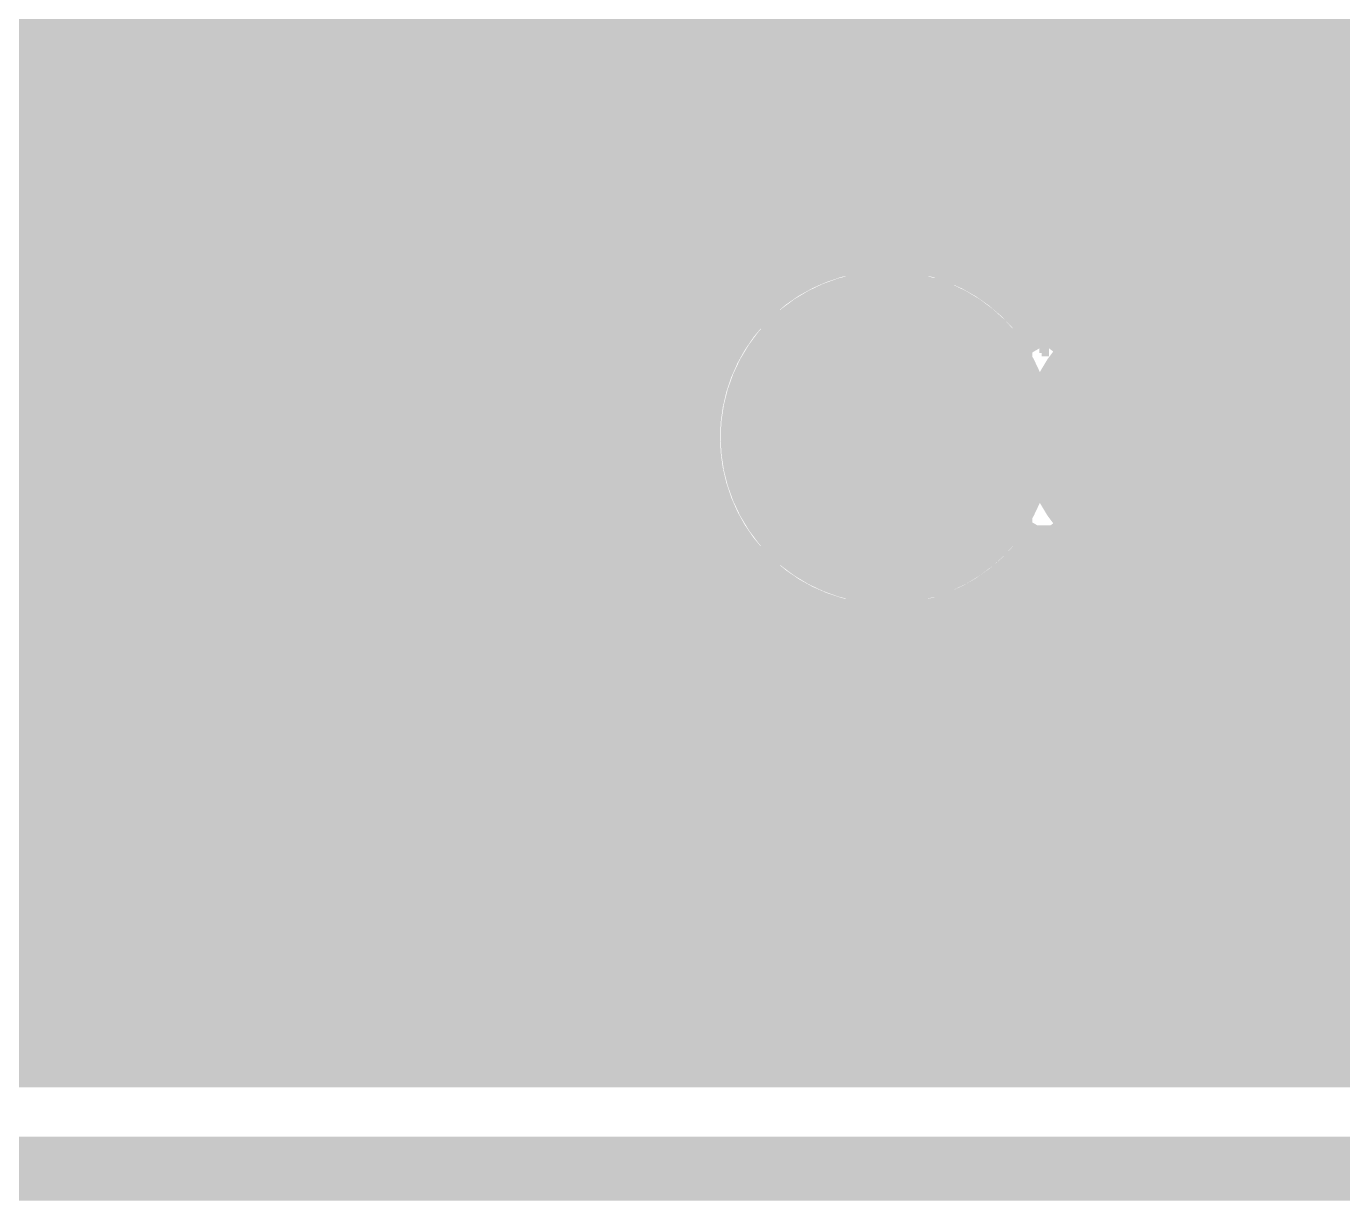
# Model space of a CAD drawing. Extents: x -118 to 4, y -52 to 56.
# Drawn here: x -81.9 to -71.61, y -4.06 to 5.12 of the extents above; entities that cross this region are included whole.
import ezdxf

# ---------------------------------------------------------------- set-up
doc = ezdxf.new("R2010")
doc.units = 0
doc.header["$MEASUREMENT"] = 0
doc.layers.get('0').update_dxf_attribs({"linetype": 'CONTINUOUS'})
for name, color, linetype in [('22-302-0_BOT', 7, 'CONTINUOUS'), ('22-302-0_DRD', 7, 'CONTINUOUS'), ('22-302-0_DRL', 2, 'CONTINUOUS'), ('22-302-0_GND', 1, 'CONTINUOUS'), ('22-302-0_IN1', 3, 'CONTINUOUS'), ('22-302-0_SMB', 5, 'CONTINUOUS'), ('22-302-0_SMT', 10, 'CONTINUOUS'), ('22-302-0_SPB', 14, 'CONTINUOUS'), ('22-302-0_SPT', 9, 'CONTINUOUS'), ('22-302-0_SSB', 12, 'CONTINUOUS'), ('22-302-0_SST', 11, 'CONTINUOUS'), ('22-302-0_TOP', 13, 'CONTINUOUS'), ('THRUHOLE_NPT', 15, 'CONTINUOUS'), ('THRUHOLE_TAP', 7, 'CONTINUOUS')]:
    doc.layers.add(name, color=color, linetype=linetype)

# ---------------------------------------------------------------- blocks, each defined once
blk = doc.blocks.new('ROUND_16')
at = {"const_width": 0.65024}
blk.add_lwpolyline([(-0.32512, 0, 1), (0.32512, 0, 1)], format="xyb", close=True, dxfattribs=at)
blk = doc.blocks.new('ROUND_17')
at = {"const_width": 1.09982}
blk.add_lwpolyline([(-0.54991, 0, 1), (0.54991, 0, 1)], format="xyb", close=True, dxfattribs=at)
blk = doc.blocks.new('ROUND_18')
at = {"const_width": 0.84963}
blk.add_lwpolyline([(-0.424814, 0, 1), (0.424814, 0, 1)], format="xyb", close=True, dxfattribs=at)
blk = doc.blocks.new('RECTANGLE_59')
blk.add_solid([(1.3716, 1.0795), (1.3716, -1.0795), (-1.3716, 1.0795), (-1.3716, -1.0795)])
blk = doc.blocks.new('ROUND_100')
at = {"const_width": 0.59944}
blk.add_lwpolyline([(-0.29972, 0, 1), (0.29972, 0, 1)], format="xyb", close=True, dxfattribs=at)
blk = doc.blocks.new('ROUND_101')
at = {"const_width": 0.8001}
blk.add_lwpolyline([(-0.40005, 0, 1), (0.40005, 0, 1)], format="xyb", close=True, dxfattribs=at)
blk = doc.blocks.new('ROUND_19')
at = {"const_width": 1.016}
blk.add_lwpolyline([(-0.508, 0, 1), (0.508, 0, 1)], format="xyb", close=True, dxfattribs=at)
blk = doc.blocks.new('ROUND_71')
at = {"const_width": 1.30048}
blk.add_lwpolyline([(-0.65024, 0, 1), (0.65024, 0, 1)], format="xyb", close=True, dxfattribs=at)
blk = doc.blocks.new('ROUND_72')
at = {"const_width": 1.09982}
blk.add_lwpolyline([(-0.54991, 0, 1), (0.54991, 0, 1)], format="xyb", close=True, dxfattribs=at)
blk = doc.blocks.new('ROUND_97')
at = {"const_width": 0.90043}
blk.add_lwpolyline([(-0.450214, 0, 1), (0.450214, 0, 1)], format="xyb", close=True, dxfattribs=at)
blk = doc.blocks.new('RECTANGLE_13')
blk.add_solid([(1.905, 2.1209), (1.905, -2.1209), (-1.905, 2.1209), (-1.905, -2.1209)])

msp = doc.modelspace()

# ---------------------------------------------------------------- linework, layer by layer
at = {"layer": '22-302-0_BOT'}
for points, const_width in [([(-80.6958, 7.37616), (-80.6958, -0.508)], 0.254), ([(-80.9244, 7.18058), (-80.9244, -0.508)], 0.254), ([(-81.6102, 7.1247), (-81.6102, 1.6129)], 0.254), ([(-81.3816, 7.1247), (-81.3816, -0.508)], 0.254), ([(-81.153, 7.1247), (-81.153, -0.508)], 0.254), ([(-81.6102, 6.0325), (-81.6102, 3.2131)], 0.254), ([(-80.5688, 6.0325), (-80.5688, 3.2131)], 0.254), ([(-80.5688, 5.207), (-81.6102, 5.207)], 0.254), ([(-78.867, 4.6228), (-78.867, 4.572), (-78.613, 4.318), (-73.787, 4.318), (-73.00468, 3.53568), (-73.00468, 1.905)], 1.27), ([(-80.5688, 4.9784), (-81.6102, 4.9784)], 0.254), ([(-59.19724, 4.9784), (-73.11898, 4.9784)], 0.254), ([(-59.18454, 4.9657), (-73.10628, 4.9657)], 0.254), ([(-73.10628, 4.9657), (-72.34682, 4.20624)], 0.254), ([(-72.9234, 4.9657), (-72.9234, 4.78282)], 0.254), ([(-72.6948, 4.9657), (-72.6948, 4.55422)], 0.254), ([(-72.4662, 4.9657), (-72.4662, 4.32562)], 0.254), ([(-72.2376, 4.9657), (-72.2376, 4.0767)], 0.254), ([(-72.009, 4.9657), (-72.009, 2.53746)], 0.254), ([(-71.7804, 4.9657), (-71.7804, 1.54432)], 0.254), ([(-71.5518, 4.9657), (-71.5518, 2.4511)], 0.254), ([(-80.5688, 4.7498), (-81.6102, 4.7498)], 0.254), ([(-59.01436, 4.7498), (-72.89038, 4.7498)], 0.254), ([(-80.5688, 4.5212), (-81.6102, 4.5212)], 0.254), ([(-58.80608, 4.5212), (-72.66178, 4.5212)], 0.254), ([(-80.5688, 4.2926), (-81.6102, 4.2926)], 0.254), ([(-43.2054, 4.2926), (-72.43318, 4.2926)], 0.254), ([(-80.5688, 4.064), (-81.6102, 4.064)], 0.254), ([(-43.2054, 4.064), (-72.22744, 4.064)], 0.254), ([(-80.5688, 3.8354), (-81.6102, 3.8354)], 0.254), ([(-44.86402, 3.8354), (-72.11314, 3.8354)], 0.254), ([(-80.5688, 3.6068), (-81.6102, 3.6068)], 0.254), ([(-45.22978, 3.6068), (-72.06742, 3.6068)], 0.254), ([(-72.06488, 3.53568), (-72.06488, 2.61874)], 0.254), ([(-80.5688, 3.3782), (-81.6102, 3.3782)], 0.254), ([(-74.17562, 3.3782), (-77.1652, 3.3782)], 0.254), ([(-77.1652, 3.3782), (-77.1652, 3.2131)], 0.254), ([(-74.17562, 3.3782), (-77.1652, 3.3782)], 0.254), ([(-77.0382, 3.3782), (-77.0382, -0.508)], 0.254), ([(-76.8096, 3.3782), (-76.8096, -0.508)], 0.254), ([(-76.581, 3.3782), (-76.581, 2.16916)], 0.254), ([(-76.3524, 3.3782), (-76.3524, 2.7178)], 0.254), ([(-76.1238, 3.3782), (-76.1238, 2.97434)], 0.254), ([(-75.8952, 3.3782), (-75.8952, 3.13944)], 0.254), ([(-75.6666, 3.3782), (-75.6666, 3.24866)], 0.254), ([(-75.438, 3.3782), (-75.438, 3.30962)], 0.254), ([(-75.2094, 3.3782), (-75.2094, 3.33502)], 0.254), ([(-74.9808, 3.3782), (-74.9808, 3.32232)], 0.254), ([(-74.7522, 3.3782), (-74.7522, 3.27152)], 0.254), ([(-74.5236, 3.3782), (-74.5236, 3.17754)], 0.254), ([(-74.295, 3.3782), (-74.295, 3.03022)], 0.254), ([(-74.17562, 3.3782), (-73.94448, 3.14706)], 0.254), ([(-45.3517, 3.3782), (-72.06488, 3.3782)], 0.254), ([(-81.6102, 3.2131), (-85.0138, 3.2131)], 0.254), ([(-81.8388, 3.2131), (-81.8388, 1.6129)], 0.254), ([(-77.1652, 3.2131), (-80.5688, 3.2131)], 0.254), ([(-80.4672, 3.2131), (-80.4672, 1.6129)], 0.254), ([(-80.2386, 3.2131), (-80.2386, 1.6129)], 0.254), ([(-80.01, 3.2131), (-80.01, 1.6129)], 0.254), ([(-79.7814, 3.2131), (-79.7814, 1.6129)], 0.254), ([(-79.5528, 3.2131), (-79.5528, 1.6129)], 0.254), ([(-79.3242, 3.2131), (-79.3242, 1.6129)], 0.254), ([(-79.0956, 3.2131), (-79.0956, 1.6129)], 0.254), ([(-78.867, 3.2131), (-78.867, 1.6129)], 0.254), ([(-78.6384, 3.2131), (-78.6384, 1.6129)], 0.254), ([(-78.4098, 3.2131), (-78.4098, 1.6129)], 0.254), ([(-78.1812, 3.2131), (-78.1812, 1.6129)], 0.254), ([(-77.9526, 3.2131), (-77.9526, 1.6129)], 0.254), ([(-77.724, 3.2131), (-77.724, 1.6129)], 0.254), ([(-77.4954, 3.2131), (-77.4954, 1.6129)], 0.254), ([(-77.2668, 3.2131), (-77.2668, 1.6129)], 0.254), ([(-74.0664, 3.26644), (-74.0664, 2.8067)], 0.254), ([(-75.87996, 3.1496), (-85.3948, 3.1496)], 0.254), ([(-73.94702, 3.1496), (-74.47026, 3.1496)], 0.254), ([(-73.94448, 3.14706), (-73.94448, 2.63398)], 0.254), ([(-69.03974, 3.1496), (-72.06488, 3.1496)], 0.254), ([(-76.18222, 2.921), (-85.3948, 2.921)], 0.254), ([(-73.94448, 2.921), (-74.168, 2.921)], 0.254), ([(-71.10476, 2.921), (-72.06488, 2.921)], 0.254), ([(-76.36764, 2.6924), (-85.3948, 2.6924)], 0.254), ([(-73.94448, 2.6924), (-73.98258, 2.6924)], 0.254), ([(-71.38416, 2.6924), (-72.06488, 2.6924)], 0.254), ([(-76.4921, 2.4638), (-89.01938, 2.4638)], 0.254), ([(-71.54418, 2.4638), (-71.96582, 2.4638)], 0.254), ([(-76.56576, 2.2352), (-88.79078, 2.2352)], 0.254), ([(-71.63816, 2.2352), (-71.87184, 2.2352)], 0.254), ([(-76.60132, 2.0066), (-88.56218, 2.0066)], 0.254), ([(-71.68134, 2.0066), (-71.82866, 2.0066)], 0.254), ([(-76.59878, 1.778), (-87.0585, 1.778)], 0.254), ([(-71.6788, 1.778), (-71.8312, 1.778)], 0.254), ([(-76.581, 1.64084), (-76.581, -0.508)], 0.254), ([(-81.6102, 1.6129), (-85.0138, 1.6129)], 0.254), ([(-81.6102, 1.6129), (-81.6102, -0.508)], 0.254), ([(-80.5688, 1.5494), (-81.6102, 1.5494)], 0.254), ([(-80.5688, 1.6129), (-80.5688, -0.508)], 0.254), ([(-77.1652, 1.6129), (-80.5688, 1.6129)], 0.254), ([(-77.1652, 1.6129), (-77.1652, -0.508)], 0.254), ([(-76.56068, 1.5494), (-77.1652, 1.5494)], 0.254), ([(-71.63054, 1.5494), (-71.87946, 1.5494)], 0.254), ([(-80.5688, 1.3208), (-81.6102, 1.3208)], 0.254), ([(-76.4794, 1.3208), (-77.1652, 1.3208)], 0.254), ([(-80.5688, 1.0922), (-81.6102, 1.0922)], 0.254), ([(-76.3524, 1.0922), (-77.1652, 1.0922)], 0.254), ([(-76.3524, 1.0922), (-76.3524, -0.508)], 0.254), ([(-73.86066, 1.0922), (-73.99782, 1.0922)], 0.254), ([(-73.8378, 1.0668), (-73.8378, -0.508)], 0.254), ([(-74.0664, 1.00076), (-74.0664, -0.508)], 0.254), ([(-80.5688, 0.8636), (-81.6102, 0.8636)], 0.254), ([(-76.15428, 0.8636), (-77.1652, 0.8636)], 0.254), ([(-76.1238, 0.83312), (-76.1238, -0.508)], 0.254), ([(-73.56094, 0.8636), (-74.19594, 0.8636)], 0.254), ([(-73.6092, 0.89154), (-73.6092, -0.508)], 0.254), ([(-83.312, 0.2032), (-83.312, -2.54), (-78.867, -2.54), (-78.867, 0.2032)], 1.27), ([(-78.867, 0.2032), (-78.74, 0.0762), (-78.74, -2.54), (-47.9552, -2.54), (-47.625, -2.2098)], 1.27), ([(-74.295, 0.77724), (-74.295, -0.508)], 0.254), ([(-73.3806, 0.78486), (-73.3806, -0.508)], 0.254), ([(-73.152, 0.73406), (-73.152, -0.508)], 0.254), ([(-72.9234, 0.72644), (-72.9234, -0.508)], 0.254), ([(-80.5688, 0.635), (-81.6102, 0.635)], 0.254), ([(-75.8317, 0.635), (-77.1652, 0.635)], 0.254), ([(-75.8952, 0.66802), (-75.8952, -0.508)], 0.254), ([(-74.5236, 0.63246), (-74.5236, -0.508)], 0.254), ([(-72.7329, 0.635), (-74.51852, 0.635)], 0.254), ([(-75.6666, 0.56134), (-75.6666, -0.508)], 0.254), ([(-75.438, 0.49784), (-75.438, -0.508)], 0.254), ([(-74.7522, 0.53848), (-74.7522, -0.508)], 0.254), ([(-80.5688, 0.4064), (-81.6102, 0.4064)], 0.254), ([(-72.7202, 0.4064), (-77.1652, 0.4064)], 0.254), ([(-75.2094, 0.47498), (-75.2094, -0.508)], 0.254), ([(-74.9808, 0.48768), (-74.9808, -0.508)], 0.254), ([(-72.6948, 0.28702), (-72.6948, -0.508)], 0.254), ([(-80.5688, 0.1778), (-81.6102, 0.1778)], 0.254), ([(-72.65416, 0.1778), (-77.1652, 0.1778)], 0.254), ([(-80.5688, -0.0508), (-81.6102, -0.0508)], 0.254), ([(-72.517, -0.0508), (-77.1652, -0.0508)], 0.254), ([(-72.4662, -0.10922), (-72.4662, -0.508)], 0.254), ([(-80.5688, -0.2794), (-81.6102, -0.2794)], 0.254), ([(-72.25284, -0.2794), (-77.1652, -0.2794)], 0.254), ([(-72.2376, -0.28702), (-72.2376, -0.508)], 0.254), ([(-72.009, -0.381), (-72.009, -0.508)], 0.254), ([(-71.7804, -0.41402), (-71.7804, -0.508)], 0.254), ([(-71.5518, -0.3937), (-71.5518, -0.508)], 0.254), ([(-80.5688, -0.508), (-81.6102, -0.508)], 0.254), ([(-48.6537, -0.508), (-77.1652, -0.508)], 0.254)]:
    msp.add_lwpolyline(points, dxfattribs=dict(at, const_width=const_width))
at = {"layer": '22-302-0_BOT', "const_width": 0.254}
for points in [[(-72.06488, 3.53568, 0.198415), (-72.33887, 4.19895)], [(-72.06488, 3.53568, 0.198415), (-72.33887, 4.19895)], [(-75.17638, 3.33502, 0.4142136), (-76.6064, 1.905)], [(-73.94448, 2.63398, 0.265075), (-75.17638, 3.33643)], [(-70.50532, 3.0861, 0.4142136), (-71.68642, 1.905)], [(-71.82612, 1.905, 0.1638241), (-72.06611, 2.61781)], [(-76.6064, 1.905, 0.4142136), (-75.17638, 0.47498)], [(-71.88454, 1.53416, 0.0800977), (-71.82475, 1.905)], [(-71.68642, 1.905, 0.0800978), (-71.62657, 1.53379)], [(-71.755, 1.54432, 0.0331926), (-71.88474, 1.5357)], [(-71.62546, 1.53416, 0.0331929), (-71.755, 1.54277)], [(-75.17638, 0.47498, 0.2667844), (-73.94106, 1.18461)], [(-73.9394, 1.18364, 0.232437), (-73.00468, 0.7243)], [(-73.00468, 0.7239, 0.0619756), (-72.71523, 0.75991)], [(-72.71512, 0.75946, 0.0502809), (-72.73484, 0.56388)], [(-72.73544, 0.56388, 0.4142136), (-71.755, -0.41656)], [(-71.755, -0.41402, 0.4142136), (-70.7771, 0.56388)]]:
    msp.add_lwpolyline(points, format="xyb", dxfattribs=at)
at = {"layer": '22-302-0_DRD'}
for points, const_width in [([(-73.63968, 2.54), (-73.63968, 1.905)], 0.254), ([(-73.00468, 2.54), (-73.63968, 2.54)], 0.254), ([(-73.00468, 1.27), (-73.00468, 2.54)], 0.254), ([(-75.17384, 2.286), (-75.80884, 1.651)], 0.254), ([(-74.53884, 1.651), (-75.17384, 2.286)], 0.254), ([(-73.63968, 1.905), (-72.36968, 1.905)], 0.254), ([(-72.36968, 1.905), (-72.36968, 1.27)], 0.254), ([(-75.80884, 1.651), (-74.53884, 1.651)], 0.254), ([(-72.36968, 1.27), (-73.00468, 1.27)], 0.254), ([(-72.009, 1.19888), (-72.39, 0.81788)], 0.254), ([(-71.501, 1.19888), (-72.009, 1.19888)], 0.254), ([(-71.12, 0.81788), (-71.501, 1.19888)], 0.254), ([(-72.39, 0.81788), (-72.39, 0.30988)], 0.254), ([(-72.39, 0.30988), (-72.009, -0.06858)], 0.254), ([(-71.501, -0.06858), (-71.12, 0.30988)], 0.254), ([(-72.009, -0.06858), (-71.501, -0.06858)], 0.254), ([(-115.4811, -3.81), (1.81102, -3.81)], 0.50038)]:
    msp.add_lwpolyline(points, dxfattribs=dict(at, const_width=const_width))
at = {"layer": '22-302-0_DRL', "const_width": 0.50038}
msp.add_lwpolyline([(-115.4811, -3.81), (1.81102, -3.81)], dxfattribs=at)
at = {"layer": '22-302-0_GND', "const_width": 0.50038}
msp.add_lwpolyline([(-115.4811, -3.81), (1.81102, -3.81)], dxfattribs=at)
at = {"layer": '22-302-0_IN1', "const_width": 0.254}
for points in [[(1.524, 55.372), (2.921, 53.975), (2.921, 4.064), (-3.81, 4.064), (-3.81, -3.048), (-89.154, -3.048)], [(-79.6798, 27.19578), (-79.6798, -3.048)], [(-79.4512, 24.77008), (-79.4512, -3.048)], [(-79.2226, 24.63292), (-79.2226, -3.048)], [(-78.994, 24.59228), (-78.994, -3.048)], [(-76.0222, 24.59482), (-76.0222, 3.05816)], [(-79.9084, 22.45614), (-79.9084, -3.048)], [(-78.7654, 22.25294), (-78.7654, -3.048)], [(-76.2508, 22.11324), (-76.2508, 2.84734)], [(-80.137, 22.00148), (-80.137, -3.048)], [(-78.5368, 21.9075), (-78.5368, -3.048)], [(-76.4794, 21.82876), (-76.4794, 2.49174)], [(-80.3656, 21.76018), (-80.3656, -3.048)], [(-80.5942, 21.60524), (-80.5942, -3.048)], [(-80.8228, 21.50364), (-80.8228, -3.048)], [(-81.0514, 17.60474), (-81.0514, -3.048)], [(-76.708, 17.45488), (-76.708, -3.048)], [(-81.28, 17.34312), (-81.28, -3.048)], [(-76.9366, 17.28724), (-76.9366, -3.048)], [(-81.7372, 17.23136), (-81.7372, -3.048)], [(-81.5086, 17.24406), (-81.5086, -3.048)], [(-81.9658, 16.28902), (-81.9658, -3.048)], [(-72.5932, 8.79602), (-72.5932, 3.0099)], [(-72.3646, 8.67918), (-72.3646, 2.8956)], [(-72.136, 8.60552), (-72.136, 2.70256)], [(-71.9074, 8.56742), (-71.9074, 2.3368)], [(-71.6788, 8.56234), (-71.6788, 2.032)], [(-78.3082, 7.27202), (-78.3082, -3.048)], [(-77.1652, 7.23138), (-77.1652, -3.048)], [(-75.7936, 7.21868), (-75.7936, 3.19532)], [(-78.0796, 7.04088), (-78.0796, -3.048)], [(-77.3938, 7.02564), (-77.3938, -3.048)], [(-77.851, 6.95198), (-77.851, -3.048)], [(-77.6224, 6.9469), (-77.6224, -3.048)], [(-72.8218, 6.9469), (-72.8218, 3.07086)], [(-75.565, 6.74116), (-75.565, 3.28168)], [(-73.0504, 6.60654), (-73.0504, 3.08356)], [(-75.3364, 6.47954), (-75.3364, 3.32486)], [(-73.279, 6.39064), (-73.279, 3.05308)], [(-75.1078, 6.30428), (-75.1078, 3.33248)], [(-74.8792, 6.1849), (-74.8792, 3.30454)], [(-73.5076, 6.24332), (-73.5076, 2.9718)], [(-74.6506, 6.1087), (-74.6506, 3.23596)], [(-74.422, 6.06806), (-74.422, 3.11912)], [(-74.1934, 6.06044), (-74.1934, 2.94386)], [(-73.9648, 6.08584), (-73.9648, 2.66446)], [(-73.7362, 6.1468), (-73.7362, 2.8321)], [(-59.09056, 5.1816), (-85.3948, 5.1816)], [(-59.08802, 4.953), (-85.3948, 4.953)], [(-58.99912, 4.7244), (-85.3948, 4.7244)], [(-58.76798, 4.4958), (-85.3948, 4.4958)], [(-41.19118, 4.2672), (-85.3948, 4.2672)], [(-41.13276, 4.0386), (-85.3948, 4.0386)], [(-44.9453, 3.81), (-85.3948, 3.81)], [(-45.24756, 3.5814), (-85.3948, 3.5814)], [(-45.35932, 3.3528), (-85.3948, 3.3528)], [(-75.92314, 3.1242), (-85.3948, 3.1242)], [(-69.08292, 3.1242), (-74.42708, 3.1242)], [(-76.20762, 2.8956), (-85.3948, 2.8956)], [(-73.6473, 2.8956), (-74.1426, 2.8956)], [(-71.1454, 2.8956), (-72.3646, 2.8956)], [(-76.38542, 2.667), (-85.3948, 2.667)], [(-73.90638, 2.667), (-73.9648, 2.667)], [(-71.40702, 2.667), (-72.10298, 2.667)], [(-76.50226, 2.4384), (-98.425, 2.4384)], [(-71.55688, 2.4384), (-71.95312, 2.4384)], [(-76.57338, 2.2098), (-98.425, 2.2098)], [(-71.64578, 2.2098), (-71.86422, 2.2098)], [(-76.60386, 1.9812), (-98.425, 1.9812)], [(-71.68388, 1.9812), (-71.82612, 1.9812)], [(-76.59624, 1.7526), (-98.425, 1.7526)], [(-71.67626, 1.7526), (-71.83374, 1.7526)], [(-71.6788, 1.778), (-71.6788, 1.54178)], [(-76.55306, 1.524), (-98.425, 1.524)], [(-76.4794, 1.31826), (-76.4794, -3.048)], [(-76.46924, 1.2954), (-98.425, 1.2954)], [(-73.9648, 1.143), (-73.9648, -3.048)], [(-76.33462, 1.0668), (-98.425, 1.0668)], [(-73.83526, 1.0668), (-74.0156, 1.0668)], [(-76.2508, 0.96266), (-76.2508, -3.048)], [(-73.7362, 0.9779), (-73.7362, -3.048)], [(-76.12634, 0.8382), (-98.425, 0.8382)], [(-73.51014, 0.8382), (-74.22388, 0.8382)], [(-74.1934, 0.86614), (-74.1934, -3.048)], [(-73.5076, 0.83566), (-73.5076, -3.048)], [(-76.0222, 0.75184), (-76.0222, -3.048)], [(-73.279, 0.75692), (-73.279, -3.048)], [(-73.0504, 0.72644), (-73.0504, -3.048)], [(-72.8218, 0.73914), (-72.8218, -3.048)], [(-75.7809, 0.6096), (-98.425, 0.6096)], [(-75.7936, 0.61468), (-75.7936, -3.048)], [(-72.7329, 0.6096), (-74.56932, 0.6096)], [(-74.422, 0.68834), (-74.422, -3.048)], [(-75.565, 0.52832), (-75.565, -3.048)], [(-74.8792, 0.50546), (-74.8792, -3.048)], [(-74.6506, 0.57404), (-74.6506, -3.048)], [(-75.3364, 0.4826), (-75.3364, -3.048)], [(-75.1078, 0.47498), (-75.1078, -3.048)], [(-72.71766, 0.381), (-98.425, 0.381)], [(-72.644, 0.1524), (-98.425, 0.1524)], [(-72.5932, 0.05842), (-72.5932, -3.048)], [(-72.49414, -0.0762), (-98.425, -0.0762)], [(-72.3646, -0.20066), (-72.3646, -3.048)], [(-72.20458, -0.3048), (-98.425, -0.3048)], [(-72.136, -0.33782), (-72.136, -3.048)], [(-71.9074, -0.40132), (-71.9074, -3.048)], [(-71.6788, -0.41148), (-71.6788, -3.048)], [(-61.83376, -0.5334), (-98.425, -0.5334)], [(-61.66612, -0.762), (-98.425, -0.762)], [(-3.81, -0.9906), (-98.425, -0.9906)], [(-3.81, -1.2192), (-98.425, -1.2192)], [(-3.81, -1.4478), (-98.425, -1.4478)], [(-3.81, -1.6764), (-98.425, -1.6764)], [(-3.81, -1.905), (-98.425, -1.905)], [(-3.81, -2.1336), (-98.425, -2.1336)], [(-3.81, -2.3622), (-98.425, -2.3622)], [(-3.81, -2.5908), (-98.425, -2.5908)], [(-3.81, -2.8194), (-98.425, -2.8194)]]:
    msp.add_lwpolyline(points, dxfattribs=at)
for points in [[(-75.17638, 3.33502, 0.4142136), (-76.6064, 1.905)], [(-73.9394, 2.62636, 0.2667847), (-75.17638, 3.33756)], [(-73.00468, 3.0861, 0.232437), (-73.93971, 2.6266)], [(-71.82612, 1.905, 0.4142136), (-73.00468, 3.08356)], [(-70.50532, 3.0861, 0.4142136), (-71.68642, 1.905)], [(-76.6064, 1.905, 0.4142136), (-75.17638, 0.47498)], [(-71.88454, 1.53416, 0.0800977), (-71.82475, 1.905)], [(-71.68642, 1.905, 0.0800978), (-71.62657, 1.53379)], [(-71.755, 1.54432, 0.0331926), (-71.88474, 1.5357)], [(-71.62546, 1.53416, 0.0331929), (-71.755, 1.54277)], [(-75.17638, 0.47498, 0.2667844), (-73.94106, 1.18461)], [(-73.9394, 1.18364, 0.232437), (-73.00468, 0.7243)], [(-73.00468, 0.7239, 0.0619756), (-72.71523, 0.75991)], [(-72.71512, 0.75946, 0.0502809), (-72.73484, 0.56388)], [(-72.73544, 0.56388, 0.4142136), (-71.755, -0.41656)], [(-71.755, -0.41402, 0.4142136), (-70.7771, 0.56388)]]:
    msp.add_lwpolyline(points, format="xyb", dxfattribs=at)
at = {"layer": '22-302-0_SSB', "const_width": 0.1524}
for points in [[(-81.31556, 4.60756), (-81.31302, 0.254), (-81.31302, -1.3843), (-85.31098, -1.3843), (-85.3186, 5.7404), (-84.8614, 6.1976), (-81.661, 6.1976), (-81.3054, 5.7658), (-81.31556, 4.60756)], [(-76.87056, 4.60756), (-76.86802, 0.254), (-76.86802, -1.3843), (-80.86598, -1.3843), (-80.8736, 5.7404), (-80.4164, 6.1976), (-77.216, 6.1976), (-76.8604, 5.7658), (-76.87056, 4.60756)], [(-81.3562, 3.2258), (-85.2932, 3.2258)], [(-76.9112, 3.2258), (-80.8482, 3.2258)], [(-75.43546, -0.0762), (-75.43546, -0.4318), (-75.77328, -0.55118), (-76.11364, -0.55118), (-76.45146, -0.4318), (-76.45146, -0.0762)], [(-75.43546, -0.13462), (-76.45146, -0.13462)], [(-75.43546, -1.15062), (-76.45146, -1.15062), (-76.28128, -1.03378)], [(-75.43546, -1.27), (-75.43546, -1.03378)]]:
    msp.add_lwpolyline(points, dxfattribs=at)
at = {"layer": '22-302-0_SST'}
for points, const_width in [([(-71.35368, 16.15948), (-71.35368, 14.55928), (-72.15378, 14.55928), (-72.15378, 16.15948), (-77.2541, 16.15948), (-77.2541, 4.16052), (-72.15378, 4.16052), (-72.15378, 5.76072), (-71.35368, 5.76072), (-71.35368, 4.16052), (-66.2559, 4.16052), (-66.2559, 16.15948), (-71.35368, 16.15948)], 0.1524), ([(-78.105, 2.032), (-83.185, 2.032), (-83.185, 13.208), (-78.105, 13.208), (-78.105, 2.032)], 0.254), ([(-71.45528, 5.56006), (-71.45528, 4.75996), (-72.05472, 4.75996), (-72.05472, 5.56006), (-71.45528, 5.56006)], 0.1524), ([(-72.05472, 4.85902), (-72.15378, 4.85902)], 0.1524), ([(-74.72426, 3.24104), (-76.0857, 3.24104), (-76.0857, 0.56896), (-76.0857, 0.1651), (-74.72426, 0.1651), (-74.72426, 3.6449), (-76.0857, 3.6449), (-76.0857, 3.24104)], 0.1524), ([(-74.72426, 3.6449), (-68.78574, 3.6449)], 0.1524), ([(-68.78574, 3.24104), (-67.4243, 3.24104), (-67.4243, 3.6449), (-68.78574, 3.6449), (-68.78574, 0.1651), (-69.15404, 0.1651), (-69.15404, -0.65532), (-69.55536, -0.65532), (-69.55536, -1.84404), (-73.95464, -1.84404), (-73.95464, -0.65532), (-74.35596, -0.65532), (-74.35596, -2.11582), (-69.15404, -2.11582), (-69.15404, -0.65532)], 0.1524), ([(-73.95464, -0.65532), (-73.95464, 0.81026), (-74.11466, 0.81026), (-74.11466, 2.99974), (-69.39534, 2.99974), (-69.39534, 0.81026), (-69.55536, 0.81026), (-70.42404, 0.81026), (-71.6153, 0.81026), (-71.6153, 1.6891), (-71.6153, 2.28854), (-71.8947, 2.28854), (-71.8947, 1.6891), (-71.6153, 1.6891)], 0.1524), ([(-71.8947, 2.28854), (-71.8947, 2.99974)], 0.1524), ([(-71.6153, 2.28854), (-71.6153, 2.99974)], 0.1524), ([(-73.32218, 1.5875), (-72.68718, 1.5875), (-72.68718, 2.2225), (-72.83704, 2.07264), (-73.17232, 2.07264), (-73.32218, 2.2225), (-73.32218, 1.5875), (-73.17232, 1.73736), (-73.17232, 2.07264)], 0.1524), ([(-72.68718, 2.2225), (-73.32218, 2.2225)], 0.1524), ([(-72.83704, 1.73736), (-72.83704, 2.07264)], 0.1524), ([(-73.95464, 0.81026), (-73.08596, 0.81026), (-71.8947, 0.81026), (-71.8947, 1.6891)], 0.1524), ([(-72.68718, 1.5875), (-72.83704, 1.73736), (-73.17232, 1.73736)], 0.1524), ([(-70.42404, 0.81026), (-70.42404, 0.53086), (-73.08596, 0.53086), (-73.08596, 0.81026)], 0.1524), ([(-74.72426, 0.56896), (-76.0857, 0.56896)], 0.1524), ([(-74.35596, -0.65532), (-74.35596, 0.1651), (-74.72426, 0.1651)], 0.1524), ([(-75.03668, -1.37668), (-75.03668, -0.10668), (-75.2475, -0.3175)], 0.254), ([(-80.23098, -2.39268), (-80.82534, -2.39268), (-80.23098, -1.54432), (-80.23098, -1.3335), (-80.30718, -1.12268), (-80.75168, -1.12268), (-80.82534, -1.3335)], 0.2032), ([(-79.1591, -1.9685), (-79.75092, -1.9685), (-79.45628, -1.12268), (-79.30642, -1.12268), (-79.30642, -2.39268)], 0.2032), ([(-78.08468, -1.12268), (-78.08468, -1.54432), (-78.38186, -2.39268), (-78.67904, -1.54432), (-78.67904, -1.12268)], 0.2032), ([(-77.08646, -1.12268), (-77.08646, -2.39268), (-77.53096, -2.39268), (-77.60462, -2.17932), (-77.60462, -1.75768), (-77.53096, -1.54432), (-77.08646, -1.54432)], 0.2032), ([(-74.82332, -1.37668), (-75.2475, -1.37668)], 0.254), ([(-76.08824, -1.54432), (-76.53274, -1.54432), (-76.6064, -1.75768), (-76.6064, -2.17932), (-76.53274, -2.39268), (-76.08824, -2.39268)], 0.2032), ([(-69.15404, -2.11582), (-69.15404, -2.69494), (-74.35596, -2.69494), (-74.35596, -2.11582)], 0.1524)]:
    msp.add_lwpolyline(points, dxfattribs=dict(at, const_width=const_width))
at = {"layer": '22-302-0_TOP'}
for points, const_width in [([(-74.25436, 7.66064), (-70.50532, 3.90906), (-70.50532, 1.905)], 1.524), ([(-73.00468, 1.905), (-73.00468, 2.90068), (-74.549, 4.445), (-80.6323, 4.445), (-80.645, 4.4323)], 1.524), ([(-78.232, 3.175), (-78.232, 1.8034)], 0.254), ([(-76.1619, 3.175), (-78.232, 3.175)], 0.254), ([(-78.0542, 3.175), (-78.0542, -2.667)], 0.254), ([(-77.8256, 3.175), (-77.8256, -2.667)], 0.254), ([(-77.597, 3.175), (-77.597, -2.667)], 0.254), ([(-77.3684, 3.175), (-77.3684, -2.667)], 0.254), ([(-77.1398, 3.175), (-77.1398, -2.667)], 0.254), ([(-76.9112, 3.175), (-76.9112, -2.667)], 0.254), ([(-76.6826, 3.175), (-76.6826, 2.4638)], 0.254), ([(-76.454, 3.175), (-76.454, 2.88036)], 0.254), ([(-76.2254, 3.175), (-76.2254, 3.12166)], 0.254), ([(-76.30668, 3.048), (-78.232, 3.048)], 0.254), ([(-76.49718, 2.8194), (-78.232, 2.8194)], 0.254), ([(-76.62926, 2.5908), (-78.232, 2.5908)], 0.254), ([(-76.71562, 2.3622), (-78.232, 2.3622)], 0.254), ([(-76.76642, 2.1336), (-78.232, 2.1336)], 0.254), ([(-76.7842, 1.905), (-78.232, 1.905)], 0.254), ([(-78.232, 1.8034), (-83.058, 1.8034)], 0.254), ([(-81.9404, 1.8034), (-81.9404, -2.667)], 0.254), ([(-81.7118, 1.8034), (-81.7118, -2.667)], 0.254), ([(-81.4832, 1.8034), (-81.4832, -2.667)], 0.254), ([(-81.2546, 1.8034), (-81.2546, -2.667)], 0.254), ([(-81.026, 1.8034), (-81.026, -2.667)], 0.254), ([(-80.7974, 1.8034), (-80.7974, -2.667)], 0.254), ([(-80.5688, 1.8034), (-80.5688, -2.667)], 0.254), ([(-80.3402, 1.8034), (-80.3402, -2.667)], 0.254), ([(-80.1116, 1.8034), (-80.1116, -2.667)], 0.254), ([(-79.883, 1.8034), (-79.883, -2.667)], 0.254), ([(-79.6544, 1.8034), (-79.6544, -2.667)], 0.254), ([(-79.4258, 1.8034), (-79.4258, -2.667)], 0.254), ([(-79.1972, 1.8034), (-79.1972, -2.667)], 0.254), ([(-78.9686, 1.8034), (-78.9686, -2.667)], 0.254), ([(-78.74, 1.8034), (-78.74, -2.667)], 0.254), ([(-78.5114, 1.8034), (-78.5114, -2.667)], 0.254), ([(-78.2828, 1.8034), (-78.2828, -2.667)], 0.254), ([(-76.76642, 1.6764), (-111.00308, 1.6764)], 0.254), ([(-76.71562, 1.4478), (-110.86338, 1.4478)], 0.254), ([(-76.6826, 1.34366), (-76.6826, -2.667)], 0.254), ([(-76.62926, 1.2192), (-110.74908, 1.2192)], 0.254), ([(-76.49718, 0.9906), (-110.66018, 0.9906)], 0.254), ([(-76.454, 0.92964), (-76.454, -2.667)], 0.254), ([(-73.9394, 0.8763), (-73.9394, -2.667)], 0.254), ([(-76.30668, 0.762), (-110.58906, 0.762)], 0.254), ([(-73.73874, 0.762), (-74.04354, 0.762)], 0.254), ([(-73.7108, 0.74422), (-73.7108, -2.667)], 0.254), ([(-76.2254, 0.6858), (-76.2254, -2.667)], 0.254), ([(-74.168, 0.65278), (-74.168, -2.667)], 0.254), ([(-73.4822, 0.63246), (-73.4822, -2.667)], 0.254), ([(-76.01458, 0.5334), (-110.5408, 0.5334)], 0.254), ([(-75.9968, 0.52324), (-75.9968, -2.667)], 0.254), ([(-74.3966, 0.49784), (-74.3966, -2.667)], 0.254), ([(-72.9107, 0.5334), (-74.33564, 0.5334)], 0.254), ([(-73.2536, 0.56896), (-73.2536, -2.667)], 0.254), ([(-73.025, 0.5461), (-73.025, -2.667)], 0.254), ([(-73.00468, 0.5461), (-72.91075, 0.54935)], 0.254), ([(-75.7682, 0.40894), (-75.7682, -2.667)], 0.254), ([(-74.6252, 0.3937), (-74.6252, -2.667)], 0.254), ([(-75.33132, 0.3048), (-110.50778, 0.3048)], 0.254), ([(-75.5396, 0.33782), (-75.5396, -2.667)], 0.254), ([(-75.311, 0.30226), (-75.311, -2.667)], 0.254), ([(-75.0824, 0.29972), (-75.0824, -2.667)], 0.254), ([(-72.88276, 0.3048), (-75.0189, 0.3048)], 0.254), ([(-74.8538, 0.3302), (-74.8538, -2.667)], 0.254), ([(-72.80402, 0.0762), (-110.49254, 0.0762)], 0.254), ([(-72.7964, 0.05842), (-72.7964, -2.667)], 0.254), ([(-72.66178, -0.1524), (-110.49508, -0.1524)], 0.254), ([(-72.5678, -0.25908), (-72.5678, -2.667)], 0.254), ([(-72.42302, -0.381), (-110.5154, -0.381)], 0.254), ([(-72.3392, -0.43434), (-72.3392, -2.667)], 0.254), ([(-72.1106, -0.53594), (-72.1106, -2.667)], 0.254), ([(-64.01054, -0.6096), (-110.5535, -0.6096)], 0.254), ([(-71.882, -0.5842), (-71.882, -2.667)], 0.254), ([(-71.6534, -0.58674), (-71.6534, -2.667)], 0.254), ([(-64.01054, -0.8382), (-110.61192, -0.8382)], 0.254), ([(-64.01054, -1.0668), (-110.68812, -1.0668)], 0.254), ([(-64.01054, -1.2954), (-110.78464, -1.2954)], 0.254), ([(-64.01054, -1.524), (-110.90656, -1.524)], 0.254), ([(-64.01054, -1.7526), (-111.05642, -1.7526)], 0.254), ([(-64.01054, -1.9812), (-111.23676, -1.9812)], 0.254), ([(-64.01054, -2.2098), (-111.46028, -2.2098)], 0.254), ([(-64.01054, -2.4384), (-111.73968, -2.4384)], 0.254), ([(-64.01054, -2.667), (-112.11052, -2.667)], 0.254)]:
    msp.add_lwpolyline(points, dxfattribs=dict(at, const_width=const_width))
at = {"layer": '22-302-0_TOP', "const_width": 0.254}
for points in [[(-76.1619, 3.175, 0.2317349), (-76.78391, 1.905)], [(-76.7842, 1.905, 0.4142136), (-75.17638, 0.29718)], [(-75.17638, 0.29718, 0.2278376), (-73.92088, 0.9006)], [(-73.91908, 0.89916, 0.1865745), (-73.00468, 0.54565)], [(-72.91324, 0.54864, 0.4103655), (-71.755, -0.59436)], [(-71.755, -0.59182, 0.4103653), (-70.59676, 0.54864)]]:
    msp.add_lwpolyline(points, format="xyb", dxfattribs=at)

# ---------------------------------------------------------------- block references
at = {"layer": '22-302-0_BOT'}
for name, p in [('RECTANGLE_59', (-78.867, 4.6228)), ('ROUND_17', (-75.17384, 1.905)), ('ROUND_18', (-73.00468, 1.905)), ('RECTANGLE_59', (-78.867, 0.2032)), ('ROUND_16', (-71.755, 0.56388))]:
    msp.add_blockref(name, p, dxfattribs=at)
at = {"layer": '22-302-0_DRL'}
for name, p in [('ROUND_101', (-75.17384, 1.905)), ('ROUND_100', (-73.00468, 1.905)), ('ROUND_16', (-71.755, 0.56388))]:
    msp.add_blockref(name, p, dxfattribs=at)
at = {"layer": '22-302-0_GND'}
for name, p in [('ROUND_71', (-75.17384, 1.905)), ('ROUND_72', (-73.00468, 1.905)), ('ROUND_19', (-71.755, 0.56388))]:
    msp.add_blockref(name, p, dxfattribs=at)
at = {"layer": '22-302-0_IN1'}
for name, p in [('ROUND_17', (-75.17384, 1.905)), ('ROUND_18', (-73.00468, 1.905)), ('ROUND_16', (-71.755, 0.56388))]:
    msp.add_blockref(name, p, dxfattribs=at)
at = {"layer": '22-302-0_SMB'}
for name, p in [('RECTANGLE_59', (-78.867, 4.6228)), ('ROUND_17', (-75.17384, 1.905)), ('ROUND_97', (-73.00468, 1.905)), ('RECTANGLE_59', (-78.867, 0.2032))]:
    msp.add_blockref(name, p, dxfattribs=at)
at = {"layer": '22-302-0_SMT'}
for name, p in [('RECTANGLE_13', (-80.645, 4.4323)), ('ROUND_17', (-75.17384, 1.905)), ('ROUND_18', (-73.00468, 1.905))]:
    msp.add_blockref(name, p, dxfattribs=at)
at = {"layer": '22-302-0_SPB'}
for p in [(-78.867, 4.6228), (-78.867, 0.2032)]:
    msp.add_blockref('RECTANGLE_59', p, dxfattribs=at)
at = {"layer": '22-302-0_SPT'}
msp.add_blockref('RECTANGLE_13', (-80.645, 4.4323), dxfattribs=at)
at = {"layer": '22-302-0_TOP'}
for name, p in [('RECTANGLE_13', (-80.645, 4.4323)), ('ROUND_17', (-75.17384, 1.905)), ('ROUND_18', (-73.00468, 1.905)), ('ROUND_16', (-71.755, 0.56388))]:
    msp.add_blockref(name, p, dxfattribs=at)
at = {"layer": 'THRUHOLE_NPT'}
msp.add_blockref('ROUND_16', (-71.755, 0.56388), dxfattribs=at)
at = {"layer": 'THRUHOLE_TAP'}
for name, p in [('ROUND_101', (-75.17384, 1.905)), ('ROUND_100', (-73.00468, 1.905))]:
    msp.add_blockref(name, p, dxfattribs=at)

doc.saveas('drawing.dxf')
